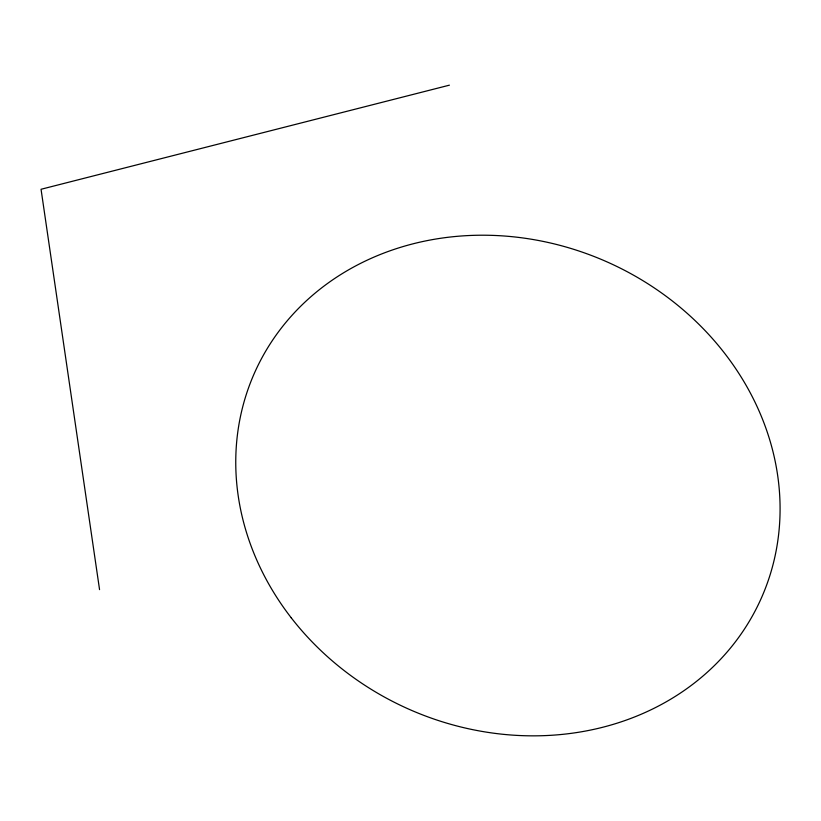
<?xml version="1.0" encoding="UTF-8"?>
<svg xmlns="http://www.w3.org/2000/svg" width="821" height="821" viewBox="0 0 821 821"><rect width="100%" height="100%" fill="white"/><g stroke="black" fill="none" stroke-linecap="round" stroke-linejoin="round"><path stroke-width="1.23" d="M449.405 85.168L41.05 189.271L99.557 589.632M291.239 617.803A277.303 244.617 24 0 0 758.891 603.425A277.303 244.617 24 0 0 473.614 235.35A277.303 244.617 24 0 0 291.239 617.803"/></g></svg>
